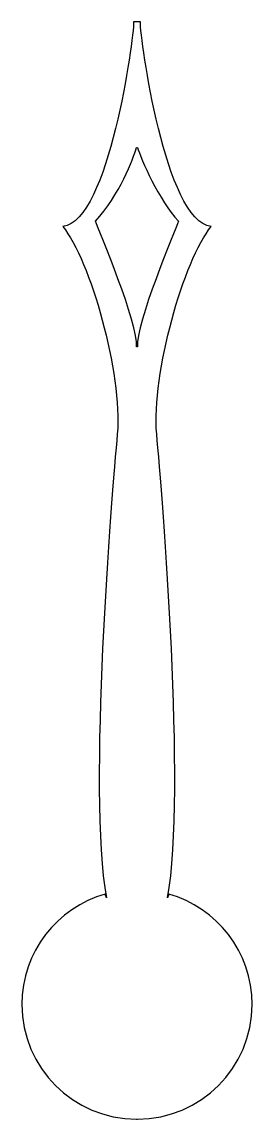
# Model space of a CAD drawing. Header units: centimetres. Extents: x -2.2 to 2.2, y -10.6 to 10.6.
import ezdxf

# ---------------------------------------------------------------- set-up
doc = ezdxf.new("R2010")
doc.units = ezdxf.units.CM
doc.header["$MEASUREMENT"] = 0
doc.layers.add('Camada 1', color=7, linetype='Continuous')

msp = doc.modelspace()

# ---------------------------------------------------------------- linework, layer by layer
at = {"layer": 'Camada 1'}
for points, knots in [([(-0.01189, -10.64077), (-1.23988, -10.64077), (-2.23537, -9.64528), (-2.23537, -8.41738), (-2.23537, -8.41738), (-2.23537, -7.39865), (-1.55018, -6.53995), (-0.61538, -6.27695), (-0.61538, -6.27695), (-0.61538, -6.27695), (-0.59427, -6.35267), (-0.59427, -6.35267), (-0.59427, -6.35267), (-0.96487, -4.28799), (-0.48844, 1.4823), (-0.3825, 2.647), (-0.3825, 2.647), (-0.27656, 3.8117), (-0.9119, 6.0351), (-1.44131, 6.67036), (-1.44131, 6.67036), (-0.54135, 6.77624), (-0.06492, 10.32314), (-0.06492, 10.64077), (-0.06492, 10.64077), (-0.06492, 10.64077), (0.06499, 10.64077), (0.06499, 10.64077), (0.06499, 10.64077), (0.06499, 10.32314), (0.54143, 6.77624), (1.44138, 6.67035), (1.44138, 6.67035), (0.91192, 6.03506), (0.27666, 3.81166), (0.38257, 2.64699), (0.38257, 2.64699), (0.48848, 1.48232), (0.96494, -4.28798), (0.59434, -6.35268), (0.59434, -6.35268), (0.59434, -6.35268), (0.6154, -6.27696), (0.6154, -6.27696), (0.6154, -6.27696), (1.55023, -6.53996), (2.23539, -7.39869), (2.23539, -8.41739), (2.23539, -8.41739), (2.23539, -9.64529), (1.2399, -10.64079), (0.01196, -10.64079), (0.01196, -10.64079), (0.01196, -10.64079), (-0.01189, -10.64077), (-0.01189, -10.64077)], [0, 0, 0, 0, 0.06666667, 0.06666667, 0.06666667, 0.06666667, 0.13333333, 0.13333333, 0.13333333, 0.13333333, 0.2, 0.2, 0.2, 0.2, 0.26666667, 0.26666667, 0.26666667, 0.26666667, 0.33333333, 0.33333333, 0.33333333, 0.33333333, 0.4, 0.4, 0.4, 0.4, 0.46666667, 0.46666667, 0.46666667, 0.46666667, 0.53333333, 0.53333333, 0.53333333, 0.53333333, 0.6, 0.6, 0.6, 0.6, 0.66666667, 0.66666667, 0.66666667, 0.66666667, 0.73333333, 0.73333333, 0.73333333, 0.73333333, 0.8, 0.8, 0.8, 0.8, 0.86666667, 0.86666667, 0.86666667, 0.86666667, 1, 1, 1, 1]), ([(-0.01189, 8.2056), (-0.06491, 7.99385), (-0.34852, 7.27093), (-0.80604, 6.77627), (-0.80604, 6.77627), (-0.75312, 6.61741), (0.04113, 4.76454), (-0.01189, 4.34102), (-0.01189, 4.34102), (-0.01189, 4.34102), (0.01195, 4.34102), (0.01195, 4.34102), (0.01195, 4.34102), (-0.04107, 4.76454), (0.75318, 6.61742), (0.80607, 6.77627), (0.80607, 6.77627), (0.43248, 7.1678), (0.06497, 7.99386), (0.01195, 8.2056), (0.01195, 8.2056), (0.01195, 8.2056), (-0.01189, 8.2056), (-0.01189, 8.2056)], [0, 0, 0, 0, 0.14285714, 0.14285714, 0.14285714, 0.14285714, 0.28571429, 0.28571429, 0.28571429, 0.28571429, 0.42857143, 0.42857143, 0.42857143, 0.42857143, 0.57142857, 0.57142857, 0.57142857, 0.57142857, 0.71428571, 0.71428571, 0.71428571, 0.71428571, 1, 1, 1, 1])]:
    msp.add_open_spline(points, degree=3, knots=knots, dxfattribs=at)

doc.saveas('drawing.dxf')
